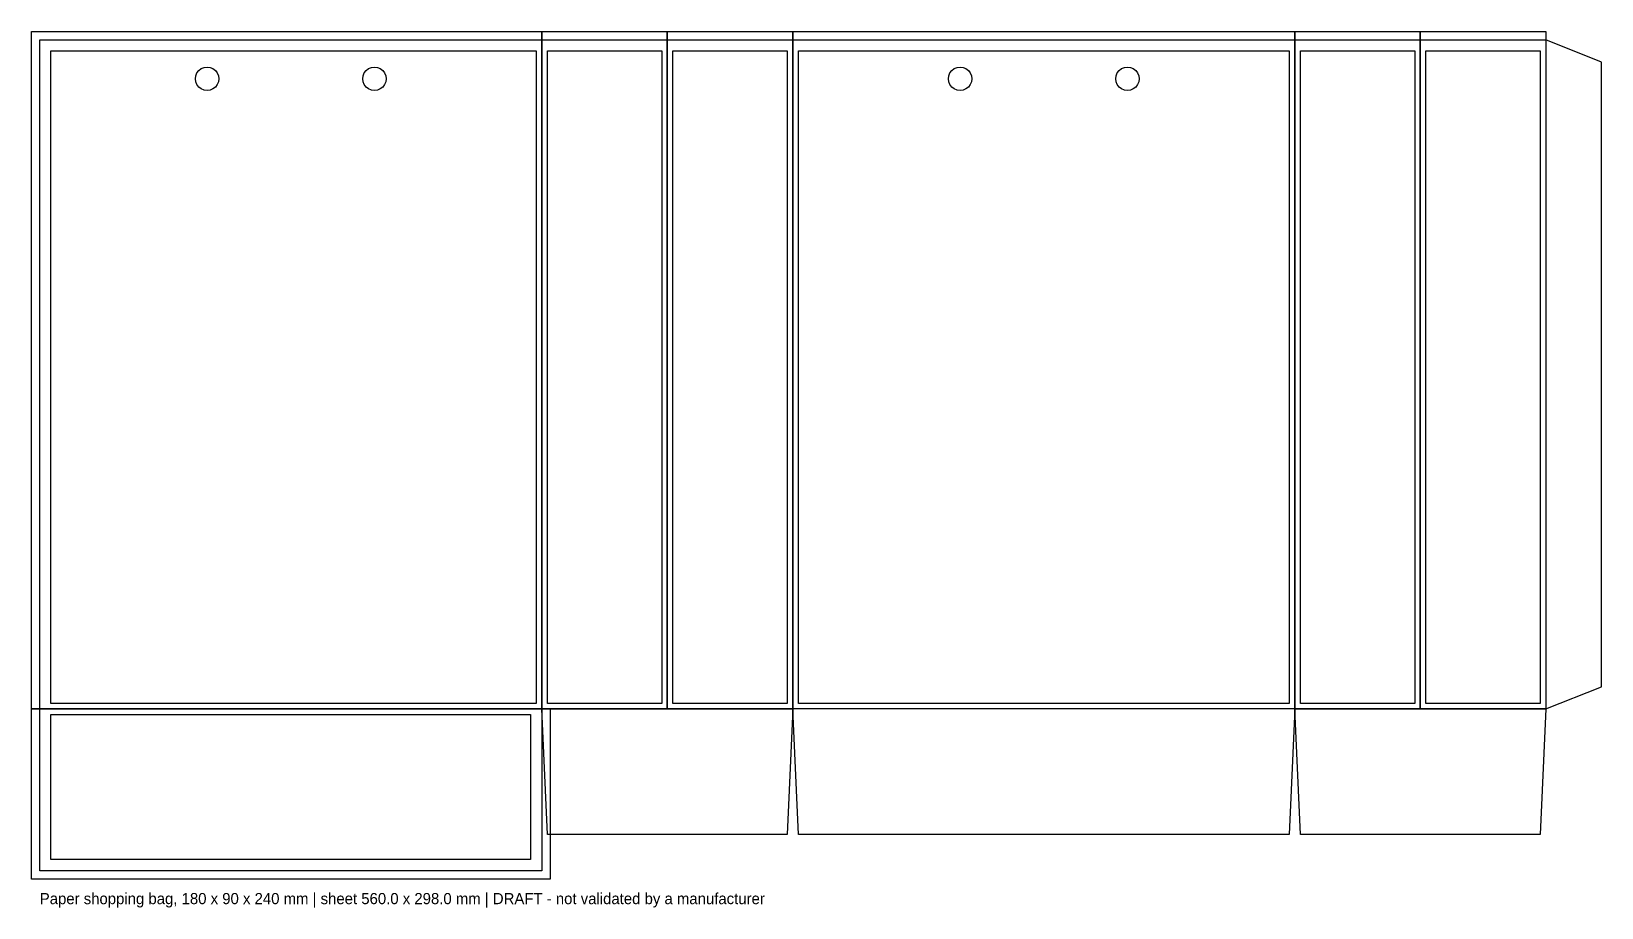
# Model space of a CAD drawing. Header units: millimetres. Extents: x -3 to 560, y -13 to 301.
import ezdxf

# ---------------------------------------------------------------- set-up
doc = ezdxf.new("R2010")
doc.units = ezdxf.units.MM
for name, color, linetype in [('BLEED', 5, 'Continuous'), ('CREASE', 4, 'Continuous'), ('CUT', 6, 'Continuous'), ('GLUE', 2, 'Continuous'), ('INFO', 8, 'Continuous'), ('SAFE', 94, 'Continuous')]:
    doc.layers.add(name, color=color, linetype=linetype)

msp = doc.modelspace()

# ---------------------------------------------------------------- linework, layer by layer
at = {"layer": 'BLEED'}
for points in [[(-3, 301), (180, 301), (180, 58), (-3, 58)], [(180, 301), (225, 301), (225, 58), (180, 58)], [(225, 301), (270, 301), (270, 58), (225, 58)], [(270, 301), (450, 301), (450, 58), (270, 58)], [(450, 301), (495, 301), (495, 58), (450, 58)], [(495, 301), (540, 301), (540, 58), (495, 58)], [(-3, 58), (183, 58), (183, -3), (-3, -3)]]:
    msp.add_lwpolyline(points, close=True, dxfattribs=at)
at = {"layer": 'CREASE'}
for p, q in [((180, 298), (180, 58)), ((225, 298), (225, 58)), ((270, 298), (270, 58)), ((450, 298), (450, 58)), ((495, 298), (495, 58)), ((540, 298), (540, 58)), ((180, 58), (0, 58)), ((225, 58), (180, 58)), ((180, 58), (270, 58)), ((270, 58), (225, 58)), ((450, 58), (270, 58)), ((495, 58), (450, 58)), ((450, 58), (540, 58)), ((540, 58), (495, 58))]:
    msp.add_line(p, q, dxfattribs=at)
at = {"layer": 'CUT'}
for points in [[(0, 58), (0, 298), (180, 298)], [(180, 298), (225, 298)], [(225, 298), (270, 298)], [(270, 298), (450, 298)], [(450, 298), (495, 298)], [(495, 298), (540, 298)], [(540, 58), (560, 66), (560, 290), (540, 298)], [(180, 58), (180, 0), (0, 0), (0, 58)], [(270, 58), (268, 13), (182, 13), (180, 58)], [(450, 58), (448, 13), (272, 13), (270, 58)], [(540, 58), (538, 13), (452, 13), (450, 58)]]:
    msp.add_lwpolyline(points, dxfattribs=at)
for points in [[(64.2, 284), (64.06, 282.91), (63.64, 281.9), (62.97, 281.03), (62.1, 280.36), (61.09, 279.94), (60, 279.8), (58.91, 279.94), (57.9, 280.36), (57.03, 281.03), (56.36, 281.9), (55.94, 282.91), (55.8, 284), (55.94, 285.09), (56.36, 286.1), (57.03, 286.97), (57.9, 287.64), (58.91, 288.06), (60, 288.2), (61.09, 288.06), (62.1, 287.64), (62.97, 286.97), (63.64, 286.1), (64.06, 285.09)], [(124.2, 284), (124.06, 282.91), (123.64, 281.9), (122.97, 281.03), (122.1, 280.36), (121.09, 279.94), (120, 279.8), (118.91, 279.94), (117.9, 280.36), (117.03, 281.03), (116.36, 281.9), (115.94, 282.91), (115.8, 284), (115.94, 285.09), (116.36, 286.1), (117.03, 286.97), (117.9, 287.64), (118.91, 288.06), (120, 288.2), (121.09, 288.06), (122.1, 287.64), (122.97, 286.97), (123.64, 286.1), (124.06, 285.09)], [(334.2, 284), (334.06, 282.91), (333.64, 281.9), (332.97, 281.03), (332.1, 280.36), (331.09, 279.94), (330, 279.8), (328.91, 279.94), (327.9, 280.36), (327.03, 281.03), (326.36, 281.9), (325.94, 282.91), (325.8, 284), (325.94, 285.09), (326.36, 286.1), (327.03, 286.97), (327.9, 287.64), (328.91, 288.06), (330, 288.2), (331.09, 288.06), (332.1, 287.64), (332.97, 286.97), (333.64, 286.1), (334.06, 285.09)], [(394.2, 284), (394.06, 282.91), (393.64, 281.9), (392.97, 281.03), (392.1, 280.36), (391.09, 279.94), (390, 279.8), (388.91, 279.94), (387.9, 280.36), (387.03, 281.03), (386.36, 281.9), (385.94, 282.91), (385.8, 284), (385.94, 285.09), (386.36, 286.1), (387.03, 286.97), (387.9, 287.64), (388.91, 288.06), (390, 288.2), (391.09, 288.06), (392.1, 287.64), (392.97, 286.97), (393.64, 286.1), (394.06, 285.09)]]:
    msp.add_lwpolyline(points, close=True, dxfattribs=at)
at = {"layer": 'GLUE'}
msp.add_lwpolyline([(540, 298), (540, 58), (560, 66), (560, 290)], close=True, dxfattribs=at)
at = {"layer": 'SAFE'}
for points in [[(4, 294), (178, 294), (178, 60), (4, 60)], [(182, 294), (223, 294), (223, 60), (182, 60)], [(227, 294), (268, 294), (268, 60), (227, 60)], [(272, 294), (448, 294), (448, 60), (272, 60)], [(452, 294), (493, 294), (493, 60), (452, 60)], [(497, 294), (538, 294), (538, 60), (497, 60)], [(4, 56), (176, 56), (176, 4), (4, 4)]]:
    msp.add_lwpolyline(points, close=True, dxfattribs=at)

# ---------------------------------------------------------------- texts
at = {"layer": 'INFO'}
msp.add_text('Paper shopping bag, 180 x 90 x 240 mm | sheet 560.0 x 298.0 mm | DRAFT - not validated by a manufacturer', height=4, dxfattribs=at).set_placement((0, -12))

doc.saveas('drawing.dxf')
